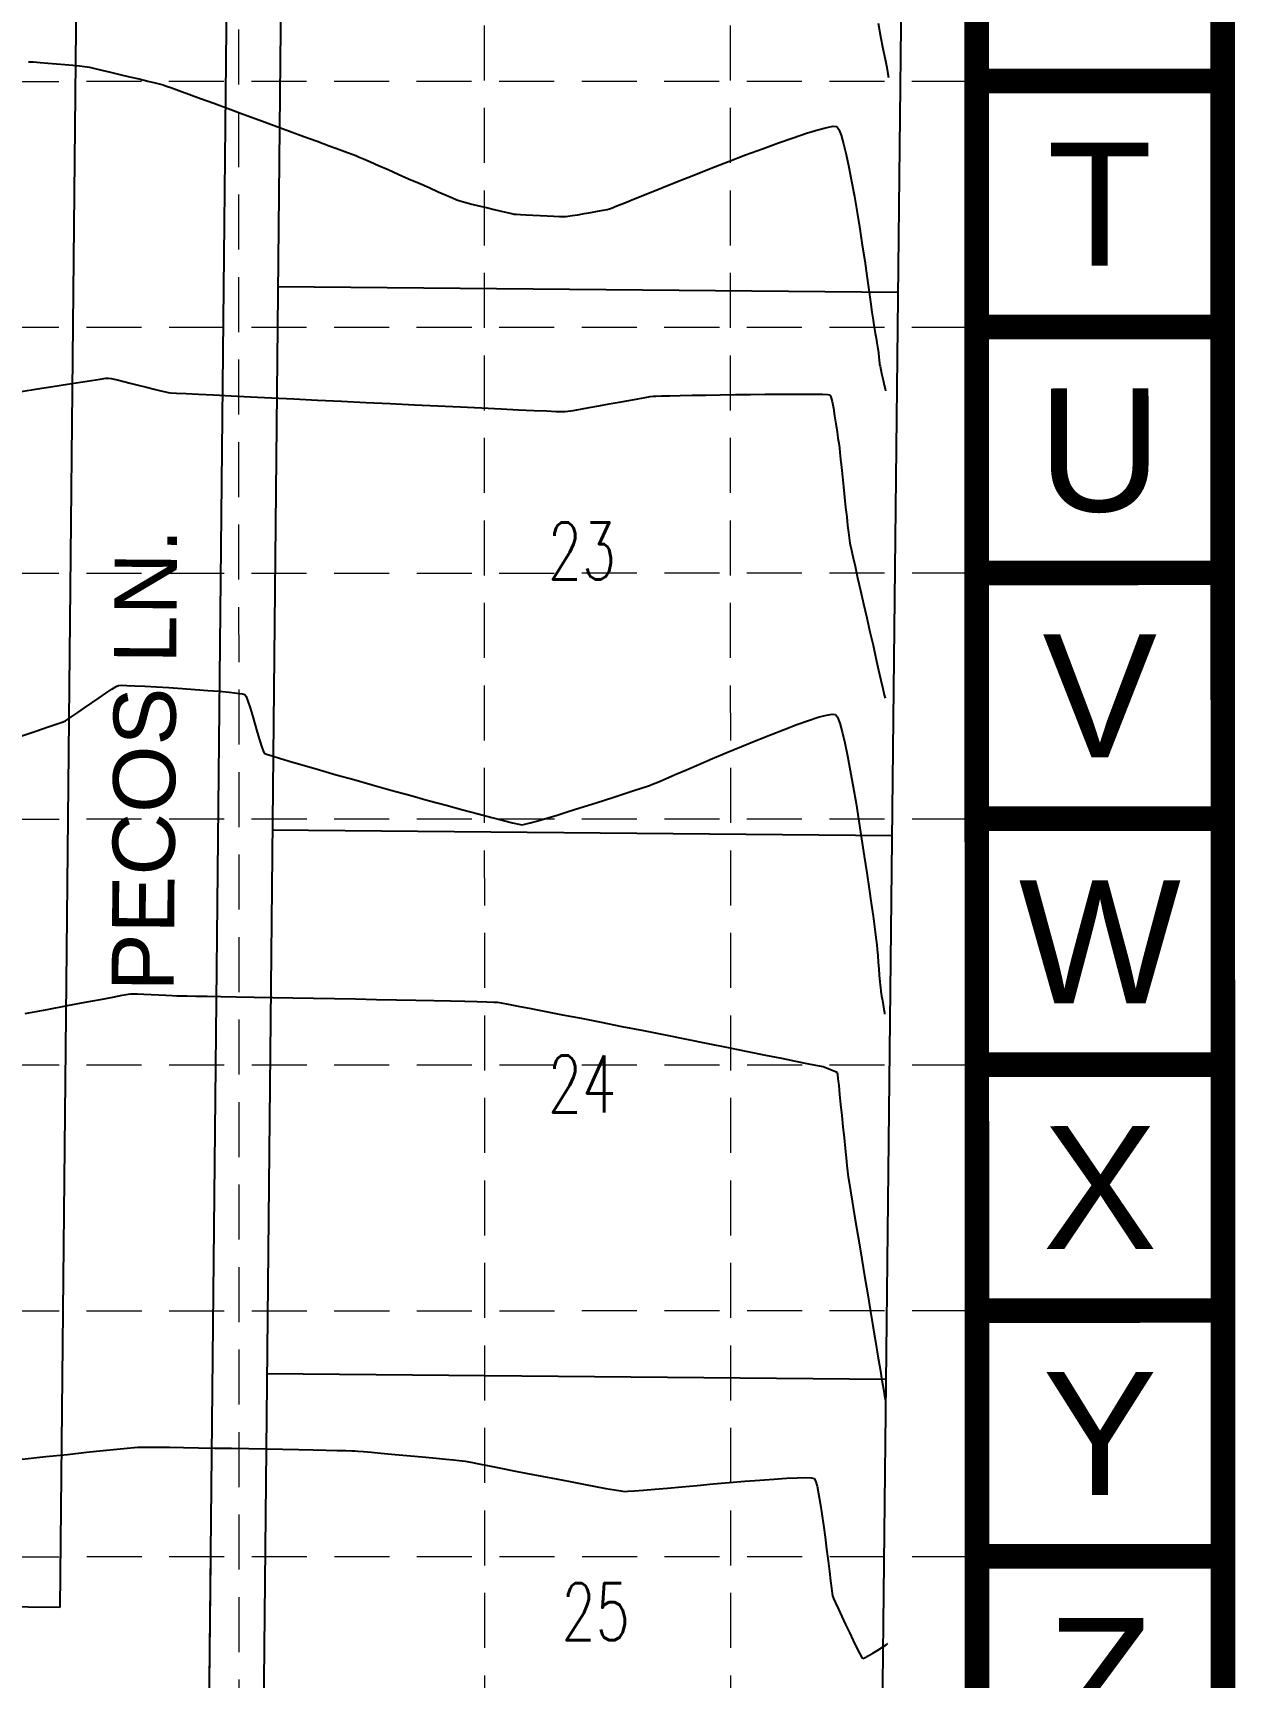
# Model space of a CAD drawing. Extents: x -500 to 2880, y -1767 to 500.
# Drawn here: x 2648 to 2880.3, y -1122.6 to -805 of the extents above; entities that cross this region are included whole.
import ezdxf
from ezdxf.enums import TextEntityAlignment as Align

# ---------------------------------------------------------------- set-up
doc = ezdxf.new("R2010")
doc.units = 0
doc.header["$LTSCALE"] = 25
doc.header["$MEASUREMENT"] = 0
doc.linetypes.add('DASHED', pattern=[0.75, 0.5, -0.25])
doc.linetypes.add('HIDDEN', pattern=[0.375, 0.25, -0.125])
for name, color, linetype in [('BASE', 7, 'CONTINUOUS'), ('CONT-MJR', 11, 'DASHED'), ('CONT-MNR', 9, 'HIDDEN'), ('GRID', 254, 'HIDDEN'), ('P-LOTS', 1, 'CONTINUOUS'), ('P-ROW', 2, 'CONTINUOUS'), ('PHASE2', 9, 'CONTINUOUS'), ('PHASE2TEXT', 9, 'CONTINUOUS'), ('STREET', 6, 'CONTINUOUS')]:
    doc.layers.add(name, color=color, linetype=linetype)
doc.styles.get("Standard").update_dxf_attribs({"font": 'ARIAL.TTF'})
doc.styles.add('TEXT100', font='simplex.shx', dxfattribs={"height": 8.8})

msp = doc.modelspace()

# ---------------------------------------------------------------- linework, layer by layer
at = {"layer": 'BASE', "color": 9}
msp.add_line((2829.99, 88.16), (2830.4, -1716.84), dxfattribs=at)
at = {"layer": 'BASE', "const_width": 4.75}
for points in [[(-162.09, -1765.02), (2877.91, -1764.33), (2877.48, 135.67), (-162.52, 134.98)], [(-114.6, -1717.51), (2830.4, -1716.84), (2829.99, 88.16), (-115.01, 87.49)]]:
    msp.add_lwpolyline(points, close=True, dxfattribs=at)
for points in [[(2877.7, -814.33), (2830.2, -814.34)], [(2877.71, -861.83), (2830.21, -861.84)], [(2877.72, -909.33), (2830.22, -909.34)], [(2877.73, -956.83), (2830.23, -956.84)], [(2877.74, -1004.33), (2830.24, -1004.34)], [(2877.75, -1051.83), (2830.25, -1051.84)], [(2877.76, -1099.33), (2830.26, -1099.34)]]:
    msp.add_lwpolyline(points, dxfattribs=at)
at = {"layer": 'CONT-MJR', "color": 35}
for p, q in [((2659.37, -934.44, 585), (2660.78, -933.46, 585)), ((2660.78, -933.46, 585), (2662.1, -932.57, 585)), ((2662.1, -932.57, 585), (2663.23, -931.82, 585)), ((2663.23, -931.82, 585), (2664.07, -931.29, 585)), ((2664.07, -931.29, 585), (2664.53, -931.06, 585)), ((2664.53, -931.06, 585), (2665.03, -931.04, 585)), ((2665.03, -931.04, 585), (2666.1, -931.06, 585)), ((2666.1, -931.06, 585), (2667.66, -931.13, 585)), ((2667.66, -931.13, 585), (2669.61, -931.23, 585)), ((2669.61, -931.23, 585), (2671.84, -931.35, 585)), ((2671.84, -931.35, 585), (2674.27, -931.5, 585)), ((2674.27, -931.5, 585), (2676.8, -931.67, 585)), ((2676.8, -931.67, 585), (2679.32, -931.85, 585)), ((2679.32, -931.85, 585), (2681.74, -932.03, 585)), ((2681.74, -932.03, 585), (2683.96, -932.21, 585)), ((2683.96, -932.21, 585), (2685.89, -932.39, 585)), ((2685.89, -932.39, 585), (2687.43, -932.55, 585)), ((2687.43, -932.55, 585), (2688.47, -932.7, 585)), ((2688.47, -932.7, 585), (2688.93, -932.81, 585)), ((2688.93, -932.81, 585), (2689.18, -933.24, 585)), ((2689.18, -933.24, 585), (2689.51, -934.13, 585)), ((2655.53, -937.1, 585), (2656.65, -936.33, 585)), ((2656.65, -936.33, 585), (2657.96, -935.42, 585)), ((2657.96, -935.42, 585), (2659.37, -934.44, 585)), ((2689.51, -934.13, 585), (2689.91, -935.38, 585)), ((2689.91, -935.38, 585), (2690.36, -936.87, 585)), ((2690.36, -936.87, 585), (2690.82, -938.47, 585)), ((2799.63, -937.23, 585), (2801.19, -936.81, 585)), ((2801.19, -936.81, 585), (2802.32, -936.62, 585)), ((2802.32, -936.62, 585), (2802.95, -936.69, 585)), ((2802.95, -936.69, 585), (2803.33, -937.21, 585)), ((2645.66, -940.86, 585), (2648.56, -939.89, 585)), ((2648.56, -939.89, 585), (2650.92, -939.09, 585)), ((2650.92, -939.09, 585), (2652.69, -938.48, 585)), ((2652.69, -938.48, 585), (2653.82, -938.09, 585)), ((2653.82, -938.09, 585), (2654.26, -937.94, 585)), ((2654.26, -937.94, 585), (2654.7, -937.66, 585)), ((2654.7, -937.66, 585), (2655.53, -937.1, 585)), ((2690.82, -938.47, 585), (2691.29, -940.08, 585)), ((2691.29, -940.08, 585), (2691.73, -941.57, 585)), ((2790.37, -940.59, 585), (2793.02, -939.56, 585)), ((2793.02, -939.56, 585), (2795.49, -938.63, 585)), ((2795.49, -938.63, 585), (2797.71, -937.84, 585)), ((2797.71, -937.84, 585), (2799.63, -937.23, 585)), ((2803.33, -937.21, 585), (2803.76, -938.35, 585)), ((2803.76, -938.35, 585), (2804.23, -940.02, 585)), ((2804.23, -940.02, 585), (2804.73, -942.16, 585)), ((2691.73, -941.57, 585), (2692.12, -942.83, 585)), ((2692.12, -942.83, 585), (2692.44, -943.74, 585)), ((2781.96, -944.04, 585), (2784.78, -942.86, 585)), ((2784.78, -942.86, 585), (2787.6, -941.7, 585)), ((2787.6, -941.7, 585), (2790.37, -940.59, 585)), ((2804.73, -942.16, 585), (2805.26, -944.69, 585)), ((2692.44, -943.74, 585), (2692.67, -944.18, 585)), ((2692.67, -944.18, 585), (2693.1, -944.35, 585)), ((2693.1, -944.35, 585), (2694.16, -944.7, 585)), ((2694.16, -944.7, 585), (2695.78, -945.2, 585)), ((2695.78, -945.2, 585), (2697.9, -945.83, 585)), ((2697.9, -945.83, 585), (2700.44, -946.57, 585)), ((2774.16, -947.36, 585), (2776.59, -946.32, 585)), ((2776.59, -946.32, 585), (2779.21, -945.2, 585)), ((2779.21, -945.2, 585), (2781.96, -944.04, 585)), ((2805.26, -944.69, 585), (2805.8, -947.54, 585)), ((2700.44, -946.57, 585), (2703.34, -947.41, 585)), ((2703.34, -947.41, 585), (2706.52, -948.32, 585)), ((2706.52, -948.32, 585), (2709.93, -949.28, 585)), ((2709.93, -949.28, 585), (2713.47, -950.28, 585)), ((2768.64, -949.74, 585), (2770.13, -949.1, 585)), ((2770.13, -949.1, 585), (2771.99, -948.3, 585)), ((2771.99, -948.3, 585), (2774.16, -947.36, 585)), ((2805.8, -947.54, 585), (2806.36, -950.64, 585)), ((2713.47, -950.28, 585), (2717.1, -951.29, 585)), ((2717.1, -951.29, 585), (2720.74, -952.3, 585)), ((2720.74, -952.3, 585), (2724.31, -953.29, 585)), ((2758.17, -953.3, 585), (2760.32, -952.61, 585)), ((2760.32, -952.61, 585), (2762.3, -951.97, 585)), ((2762.3, -951.97, 585), (2764.03, -951.4, 585)), ((2764.03, -951.4, 585), (2765.45, -950.94, 585)), ((2765.45, -950.94, 585), (2766.48, -950.59, 585)), ((2766.48, -950.59, 585), (2767.06, -950.4, 585)), ((2767.06, -950.4, 585), (2767.6, -950.18, 585)), ((2767.6, -950.18, 585), (2768.64, -949.74, 585)), ((2806.36, -950.64, 585), (2806.91, -953.91, 585)), ((2724.31, -953.29, 585), (2727.75, -954.23, 585)), ((2727.75, -954.23, 585), (2731, -955.11, 585)), ((2731, -955.11, 585), (2733.97, -955.91, 585)), ((2733.97, -955.91, 585), (2736.61, -956.6, 585)), ((2749.19, -956.13, 585), (2751.34, -955.46, 585)), ((2751.34, -955.46, 585), (2753.61, -954.75, 585)), ((2753.61, -954.75, 585), (2755.9, -954.02, 585)), ((2755.9, -954.02, 585), (2758.17, -953.3, 585)), ((2806.91, -953.91, 585), (2807.46, -957.28, 585)), ((2736.61, -956.6, 585), (2738.84, -957.18, 585)), ((2738.84, -957.18, 585), (2740.59, -957.61, 585)), ((2740.59, -957.61, 585), (2741.8, -957.88, 585)), ((2741.8, -957.88, 585), (2742.39, -957.98, 585)), ((2742.39, -957.98, 585), (2742.98, -957.88, 585)), ((2742.98, -957.88, 585), (2744.03, -957.63, 585)), ((2744.03, -957.63, 585), (2745.46, -957.23, 585)), ((2745.46, -957.23, 585), (2747.2, -956.73, 585)), ((2747.2, -956.73, 585), (2749.19, -956.13, 585)), ((2807.46, -957.28, 585), (2808, -960.69, 585)), ((2808, -960.69, 585), (2808.51, -964.05, 585)), ((2808.51, -964.05, 585), (2809, -967.29, 585)), ((2809, -967.29, 585), (2809.44, -970.35, 585)), ((2809.44, -970.35, 585), (2809.84, -973.15, 585)), ((2809.84, -973.15, 585), (2810.19, -975.62, 585)), ((2810.19, -975.62, 585), (2810.48, -977.68, 585)), ((2810.48, -977.68, 585), (2810.69, -979.26, 585)), ((2810.69, -979.26, 585), (2810.83, -980.3, 585)), ((2810.83, -980.3, 585), (2810.89, -980.71, 585)), ((2810.89, -980.71, 585), (2810.93, -981.16, 585)), ((2810.93, -981.16, 585), (2811.01, -982.06, 585)), ((2811.01, -982.06, 585), (2811.11, -983.24, 585)), ((2811.11, -983.24, 585), (2811.21, -984.56, 585)), ((2811.21, -984.56, 585), (2811.31, -985.86, 585)), ((2811.31, -985.86, 585), (2811.4, -986.99, 585)), ((2811.4, -986.99, 585), (2811.47, -987.8, 585)), ((2811.47, -987.8, 585), (2811.49, -988.14, 585)), ((2811.49, -988.14, 585), (2811.52, -988.4, 585)), ((2811.52, -988.4, 585), (2811.57, -988.91, 585)), ((2811.57, -988.91, 585), (2811.63, -989.49, 585)), ((2811.63, -989.49, 585), (2811.69, -990, 585)), ((2811.69, -990, 585), (2811.72, -990.26, 585)), ((2811.72, -990.26, 585), (2811.76, -990.53, 585)), ((2811.76, -990.53, 585), (2811.86, -991.13, 585)), ((2811.86, -991.13, 585), (2811.99, -991.92, 585)), ((2811.99, -991.92, 585), (2812.13, -992.8, 585)), ((2812.13, -992.8, 585), (2812.27, -993.61, 585)), ((2812.27, -993.61, 585), (2812.38, -994.25, 585)), ((2812.38, -994.25, 585), (2812.43, -994.57, 585))]:
    msp.add_line(p, q, dxfattribs=at)
at = {"layer": 'CONT-MNR', "color": 35}
for p, q in [((2811.17, -803.16, 588), (2811.66, -805.71, 588)), ((2811.66, -805.71, 588), (2812.11, -808.04, 588)), ((2812.11, -808.04, 588), (2812.51, -810.07, 588)), ((2647.12, -810.59, 587), (2648.08, -810.64, 587)), ((2648.08, -810.64, 587), (2649.37, -810.73, 587)), ((2649.37, -810.73, 587), (2650.9, -810.86, 587)), ((2650.9, -810.86, 587), (2652.53, -811, 587)), ((2652.53, -811, 587), (2654.17, -811.14, 587)), ((2654.17, -811.14, 587), (2655.69, -811.28, 587)), ((2655.69, -811.28, 587), (2656.99, -811.41, 587)), ((2656.99, -811.41, 587), (2657.94, -811.51, 587)), ((2657.94, -811.51, 587), (2658.44, -811.57, 587)), ((2658.44, -811.57, 587), (2658.94, -811.67, 587)), ((2658.94, -811.67, 587), (2659.93, -811.89, 587)), ((2659.93, -811.89, 587), (2661.31, -812.21, 587)), ((2661.31, -812.21, 587), (2662.96, -812.6, 587)), ((2662.96, -812.6, 587), (2664.79, -813.03, 587)), ((2664.79, -813.03, 587), (2666.67, -813.48, 587)), ((2812.51, -810.07, 588), (2812.83, -811.73, 588)), ((2812.83, -811.73, 588), (2813.06, -812.93, 588)), ((2813.06, -812.93, 588), (2813.2, -813.61, 588)), ((2666.67, -813.48, 587), (2668.51, -813.92, 587)), ((2668.51, -813.92, 587), (2670.18, -814.32, 587)), ((2670.18, -814.32, 587), (2671.59, -814.66, 587)), ((2671.59, -814.66, 587), (2672.62, -814.92, 587)), ((2672.62, -814.92, 587), (2673.16, -815.07, 587)), ((2673.16, -815.07, 587), (2673.62, -815.23, 587)), ((2673.62, -815.23, 587), (2674.65, -815.59, 587)), ((2674.65, -815.59, 587), (2676.16, -816.14, 587)), ((2676.16, -816.14, 587), (2678.09, -816.84, 587)), ((2678.09, -816.84, 587), (2680.37, -817.68, 587)), ((2680.37, -817.68, 587), (2682.93, -818.62, 587)), ((2682.93, -818.62, 587), (2685.7, -819.63, 587)), ((2685.7, -819.63, 587), (2688.62, -820.7, 587)), ((2688.62, -820.7, 587), (2691.61, -821.8, 587)), ((2691.61, -821.8, 587), (2694.6, -822.9, 587)), ((2694.6, -822.9, 587), (2697.53, -823.98, 587)), ((2697.53, -823.98, 587), (2700.32, -825.01, 587)), ((2700.32, -825.01, 587), (2702.9, -825.96, 587)), ((2791.92, -826.27, 587), (2794.78, -825.27, 587)), ((2794.78, -825.27, 587), (2797.33, -824.41, 587)), ((2797.33, -824.41, 587), (2799.52, -823.74, 587)), ((2799.52, -823.74, 587), (2801.27, -823.28, 587)), ((2801.27, -823.28, 587), (2802.52, -823.06, 587)), ((2802.52, -823.06, 587), (2803.19, -823.12, 587)), ((2803.19, -823.12, 587), (2803.59, -823.66, 587)), ((2803.59, -823.66, 587), (2804.04, -824.79, 587)), ((2804.04, -824.79, 587), (2804.51, -826.43, 587)), ((2702.9, -825.96, 587), (2705.22, -826.82, 587)), ((2705.22, -826.82, 587), (2707.19, -827.54, 587)), ((2707.19, -827.54, 587), (2708.74, -828.12, 587)), ((2708.74, -828.12, 587), (2709.82, -828.52, 587)), ((2709.82, -828.52, 587), (2710.34, -828.72, 587)), ((2710.34, -828.72, 587), (2710.87, -828.95, 587)), ((2710.87, -828.95, 587), (2711.83, -829.36, 587)), ((2782.27, -829.88, 587), (2785.6, -828.61, 587)), ((2785.6, -828.61, 587), (2788.84, -827.4, 587)), ((2788.84, -827.4, 587), (2791.92, -826.27, 587)), ((2804.51, -826.43, 587), (2805.01, -828.5, 587)), ((2805.01, -828.5, 587), (2805.53, -830.95, 587)), ((2711.83, -829.36, 587), (2713.15, -829.94, 587)), ((2713.15, -829.94, 587), (2714.75, -830.65, 587)), ((2714.75, -830.65, 587), (2716.57, -831.44, 587)), ((2716.57, -831.44, 587), (2718.52, -832.3, 587)), ((2775.61, -832.48, 587), (2778.92, -831.18, 587)), ((2778.92, -831.18, 587), (2782.27, -829.88, 587)), ((2805.53, -830.95, 587), (2806.06, -833.68, 587)), ((2718.52, -832.3, 587), (2720.54, -833.19, 587)), ((2720.54, -833.19, 587), (2722.54, -834.08, 587)), ((2722.54, -834.08, 587), (2724.47, -834.92, 587)), ((2724.47, -834.92, 587), (2726.23, -835.7, 587)), ((2766.7, -836.04, 587), (2769.43, -834.94, 587)), ((2769.43, -834.94, 587), (2772.43, -833.74, 587)), ((2772.43, -833.74, 587), (2775.61, -832.48, 587)), ((2806.06, -833.68, 587), (2806.59, -836.63, 587)), ((2726.23, -835.7, 587), (2727.76, -836.37, 587)), ((2727.76, -836.37, 587), (2728.99, -836.91, 587)), ((2728.99, -836.91, 587), (2729.84, -837.27, 587)), ((2729.84, -837.27, 587), (2730.24, -837.43, 587)), ((2730.24, -837.43, 587), (2730.69, -837.56, 587)), ((2730.69, -837.56, 587), (2731.55, -837.78, 587)), ((2731.55, -837.78, 587), (2732.72, -838.08, 587)), ((2732.72, -838.08, 587), (2734.1, -838.42, 587)), ((2734.1, -838.42, 587), (2735.57, -838.78, 587)), ((2759.7, -838.87, 587), (2760.72, -838.46, 587)), ((2760.72, -838.46, 587), (2762.27, -837.83, 587)), ((2762.27, -837.83, 587), (2764.28, -837.01, 587)), ((2764.28, -837.01, 587), (2766.7, -836.04, 587)), ((2806.59, -836.63, 587), (2807.11, -839.72, 587)), ((2735.57, -838.78, 587), (2737.05, -839.14, 587)), ((2737.05, -839.14, 587), (2738.42, -839.47, 587)), ((2738.42, -839.47, 587), (2739.58, -839.74, 587)), ((2739.58, -839.74, 587), (2740.44, -839.93, 587)), ((2740.44, -839.93, 587), (2740.88, -840.02, 587)), ((2740.88, -840.02, 587), (2741.3, -840.06, 587)), ((2741.3, -840.06, 587), (2742.12, -840.11, 587)), ((2742.12, -840.11, 587), (2743.22, -840.18, 587)), ((2743.22, -840.18, 587), (2744.52, -840.24, 587)), ((2744.52, -840.24, 587), (2745.91, -840.31, 587)), ((2745.91, -840.31, 587), (2747.3, -840.38, 587)), ((2747.3, -840.38, 587), (2748.59, -840.43, 587)), ((2748.59, -840.43, 587), (2749.68, -840.48, 587)), ((2749.68, -840.48, 587), (2750.47, -840.5, 587)), ((2750.47, -840.5, 587), (2750.87, -840.5, 587)), ((2750.87, -840.5, 587), (2751.29, -840.45, 587)), ((2751.29, -840.45, 587), (2752.1, -840.32, 587)), ((2752.1, -840.32, 587), (2753.18, -840.14, 587)), ((2753.18, -840.14, 587), (2754.43, -839.92, 587)), ((2754.43, -839.92, 587), (2755.74, -839.69, 587)), ((2755.74, -839.69, 587), (2756.99, -839.47, 587)), ((2756.99, -839.47, 587), (2758.07, -839.27, 587)), ((2758.07, -839.27, 587), (2758.87, -839.12, 587)), ((2758.87, -839.12, 587), (2759.29, -839.03, 587)), ((2759.29, -839.03, 587), (2759.7, -838.87, 587)), ((2807.11, -839.72, 587), (2807.62, -842.87, 587)), ((2807.62, -842.87, 587), (2808.11, -846.02, 587)), ((2808.11, -846.02, 587), (2808.58, -849.08, 587)), ((2808.58, -849.08, 587), (2809, -851.98, 587)), ((2809, -851.98, 587), (2809.39, -854.65, 587)), ((2809.39, -854.65, 587), (2809.72, -857, 587)), ((2809.72, -857, 587), (2809.99, -858.98, 587)), ((2809.99, -858.98, 587), (2810.2, -860.5, 587)), ((2810.2, -860.5, 587), (2810.33, -861.48, 587)), ((2810.33, -861.48, 587), (2810.39, -861.85, 587)), ((2810.39, -861.85, 587), (2810.46, -862.25, 587)), ((2810.46, -862.25, 587), (2810.6, -863.02, 587)), ((2810.6, -863.02, 587), (2810.77, -863.97, 587)), ((2810.77, -863.97, 587), (2810.94, -864.92, 587)), ((2810.94, -864.92, 587), (2811.08, -865.68, 587)), ((2811.08, -865.68, 587), (2811.14, -866.04, 587)), ((2811.14, -866.04, 587), (2811.17, -866.32, 587)), ((2811.17, -866.32, 587), (2811.23, -866.87, 587)), ((2811.23, -866.87, 587), (2811.31, -867.57, 587)), ((2811.31, -867.57, 587), (2811.38, -868.26, 587)), ((2811.38, -868.26, 587), (2811.44, -868.81, 587)), ((2811.44, -868.81, 587), (2811.47, -869.09, 587)), ((2811.47, -869.09, 587), (2811.54, -869.42, 587)), ((2811.54, -869.42, 587), (2811.7, -870.13, 587)), ((2811.7, -870.13, 587), (2811.92, -871.07, 587)), ((2648.87, -873.79, 586), (2651.87, -873.31, 586)), ((2651.87, -873.31, 586), (2654.67, -872.86, 586)), ((2654.67, -872.86, 586), (2657.18, -872.47, 586)), ((2657.18, -872.47, 586), (2659.31, -872.14, 586)), ((2659.31, -872.14, 586), (2660.98, -871.9, 586)), ((2660.98, -871.9, 586), (2662.1, -871.74, 586)), ((2662.1, -871.74, 586), (2662.59, -871.69, 586)), ((2662.59, -871.69, 586), (2663.08, -871.77, 586)), ((2663.08, -871.77, 586), (2664.01, -871.98, 586)), ((2664.01, -871.98, 586), (2665.28, -872.29, 586)), ((2665.28, -872.29, 586), (2666.76, -872.66, 586)), ((2666.76, -872.66, 586), (2668.35, -873.06, 586)), ((2668.35, -873.06, 586), (2669.94, -873.47, 586)), ((2669.94, -873.47, 586), (2671.42, -873.85, 586)), ((2811.92, -871.07, 587), (2812.15, -872.09, 587)), ((2812.15, -872.09, 587), (2812.37, -873.05, 587)), ((2812.37, -873.05, 587), (2812.53, -873.79, 587)), ((2645.74, -874.31, 586), (2648.87, -873.79, 586)), ((2671.42, -873.85, 586), (2672.68, -874.16, 586)), ((2672.68, -874.16, 586), (2673.61, -874.39, 586)), ((2673.61, -874.39, 586), (2674.1, -874.5, 586)), ((2674.1, -874.5, 586), (2674.58, -874.53, 586)), ((2674.58, -874.53, 586), (2675.75, -874.6, 586)), ((2675.75, -874.6, 586), (2677.57, -874.69, 586)), ((2677.57, -874.69, 586), (2679.97, -874.82, 586)), ((2679.97, -874.82, 586), (2682.88, -874.96, 586)), ((2682.88, -874.96, 586), (2686.25, -875.13, 586)), ((2686.25, -875.13, 586), (2689.99, -875.32, 586)), ((2689.99, -875.32, 586), (2694.06, -875.52, 586)), ((2694.06, -875.52, 586), (2698.39, -875.74, 586)), ((2698.39, -875.74, 586), (2702.91, -875.96, 586)), ((2702.91, -875.96, 586), (2707.56, -876.18, 586)), ((2707.56, -876.18, 586), (2712.28, -876.41, 586)), ((2712.28, -876.41, 586), (2717, -876.64, 586)), ((2717, -876.64, 586), (2721.65, -876.87, 586)), ((2759.24, -876.71, 586), (2761.2, -876.35, 586)), ((2761.2, -876.35, 586), (2763.08, -876.01, 586)), ((2763.08, -876.01, 586), (2764.76, -875.7, 586)), ((2764.76, -875.7, 586), (2766.17, -875.46, 586)), ((2766.17, -875.46, 586), (2767.19, -875.28, 586)), ((2767.19, -875.28, 586), (2767.74, -875.2, 586)), ((2767.74, -875.2, 586), (2768.26, -875.18, 586)), ((2768.26, -875.18, 586), (2769.35, -875.15, 586)), ((2769.35, -875.15, 586), (2770.93, -875.11, 586)), ((2770.93, -875.11, 586), (2772.93, -875.07, 586)), ((2772.93, -875.07, 586), (2775.27, -875.02, 586)), ((2775.27, -875.02, 586), (2777.88, -874.98, 586)), ((2777.88, -874.98, 586), (2780.67, -874.93, 586)), ((2780.67, -874.93, 586), (2783.57, -874.89, 586)), ((2783.57, -874.89, 586), (2786.51, -874.85, 586)), ((2786.51, -874.85, 586), (2789.4, -874.82, 586)), ((2789.4, -874.82, 586), (2792.16, -874.79, 586)), ((2792.16, -874.79, 586), (2794.73, -874.78, 586)), ((2794.73, -874.78, 586), (2797.02, -874.78, 586)), ((2797.02, -874.78, 586), (2798.96, -874.79, 586)), ((2798.96, -874.79, 586), (2800.46, -874.82, 586)), ((2800.46, -874.82, 586), (2801.45, -874.86, 586)), ((2801.45, -874.86, 586), (2801.86, -874.93, 586)), ((2801.86, -874.93, 586), (2802.06, -875.35, 586)), ((2802.06, -875.35, 586), (2802.28, -876.26, 586)), ((2802.28, -876.26, 586), (2802.53, -877.52, 586)), ((2812.53, -873.79, 587), (2812.62, -874.17, 587)), ((2721.65, -876.87, 586), (2726.18, -877.08, 586)), ((2726.18, -877.08, 586), (2730.52, -877.29, 586)), ((2730.52, -877.29, 586), (2734.61, -877.48, 586)), ((2734.61, -877.48, 586), (2738.38, -877.66, 586)), ((2738.38, -877.66, 586), (2741.77, -877.82, 586)), ((2741.77, -877.82, 586), (2744.71, -877.95, 586)), ((2744.71, -877.95, 586), (2747.14, -878.06, 586)), ((2747.14, -878.06, 586), (2748.99, -878.14, 586)), ((2748.99, -878.14, 586), (2750.21, -878.18, 586)), ((2750.21, -878.18, 586), (2750.73, -878.19, 586)), ((2750.73, -878.19, 586), (2751.28, -878.12, 586)), ((2751.28, -878.12, 586), (2752.31, -877.95, 586)), ((2752.31, -877.95, 586), (2753.71, -877.71, 586)), ((2753.71, -877.71, 586), (2755.39, -877.41, 586)), ((2755.39, -877.41, 586), (2757.27, -877.07, 586)), ((2757.27, -877.07, 586), (2759.24, -876.71, 586)), ((2802.53, -877.52, 586), (2802.78, -878.98, 586)), ((2802.78, -878.98, 586), (2803.03, -880.52, 586)), ((2803.03, -880.52, 586), (2803.25, -882.01, 586)), ((2803.25, -882.01, 586), (2803.43, -883.3, 586)), ((2803.43, -883.3, 586), (2803.57, -884.26, 586)), ((2803.57, -884.26, 586), (2803.64, -884.75, 586)), ((2803.64, -884.75, 586), (2803.69, -885.17, 586)), ((2803.69, -885.17, 586), (2803.78, -886.07, 586)), ((2803.78, -886.07, 586), (2803.92, -887.35, 586)), ((2803.92, -887.35, 586), (2804.09, -888.95, 586)), ((2804.09, -888.95, 586), (2804.28, -890.76, 586)), ((2804.28, -890.76, 586), (2804.49, -892.71, 586)), ((2804.49, -892.71, 586), (2804.7, -894.72, 586)), ((2804.7, -894.72, 586), (2804.91, -896.69, 586)), ((2804.91, -896.69, 586), (2805.11, -898.54, 586)), ((2805.11, -898.54, 586), (2805.29, -900.2, 586)), ((2805.29, -900.2, 586), (2805.44, -901.56, 586)), ((2805.44, -901.56, 586), (2805.56, -902.55, 586)), ((2805.56, -902.55, 586), (2805.63, -903.09, 586)), ((2805.63, -903.09, 586), (2805.74, -903.61, 586)), ((2805.74, -903.61, 586), (2805.97, -904.66, 586)), ((2805.97, -904.66, 586), (2806.3, -906.18, 586)), ((2806.3, -906.18, 586), (2806.73, -908.07, 586)), ((2806.73, -908.07, 586), (2807.22, -910.28, 586)), ((2807.22, -910.28, 586), (2807.78, -912.72, 586)), ((2807.78, -912.72, 586), (2808.37, -915.32, 586)), ((2808.37, -915.32, 586), (2808.98, -918.01, 586)), ((2808.98, -918.01, 586), (2809.59, -920.7, 586)), ((2809.59, -920.7, 586), (2810.19, -923.33, 586)), ((2810.19, -923.33, 586), (2810.75, -925.82, 586)), ((2810.75, -925.82, 586), (2811.27, -928.1, 586)), ((2811.27, -928.1, 586), (2811.73, -930.08, 586)), ((2811.73, -930.08, 586), (2812.09, -931.7, 586)), ((2812.09, -931.7, 586), (2812.36, -932.88, 586)), ((2812.36, -932.88, 586), (2812.51, -933.54, 586)), ((2663.44, -991.27, 584), (2665.24, -990.94, 584)), ((2665.24, -990.94, 584), (2666.38, -990.73, 584)), ((2666.38, -990.73, 584), (2666.81, -990.65, 584)), ((2666.81, -990.65, 584), (2667.28, -990.65, 584)), ((2667.28, -990.65, 584), (2668.19, -990.68, 584)), ((2668.19, -990.68, 584), (2669.41, -990.73, 584)), ((2669.41, -990.73, 584), (2670.81, -990.79, 584)), ((2670.81, -990.79, 584), (2672.28, -990.85, 584)), ((2672.28, -990.85, 584), (2673.68, -990.92, 584)), ((2673.68, -990.92, 584), (2674.9, -990.97, 584)), ((2674.9, -990.97, 584), (2675.81, -991.02, 584)), ((2646.49, -994.47, 584), (2650.77, -993.66, 584)), ((2650.77, -993.66, 584), (2654.66, -992.93, 584)), ((2654.66, -992.93, 584), (2658.1, -992.28, 584)), ((2658.1, -992.28, 584), (2661.05, -991.72, 584)), ((2661.05, -991.72, 584), (2663.44, -991.27, 584)), ((2675.81, -991.02, 584), (2676.28, -991.04, 584)), ((2676.28, -991.04, 584), (2676.71, -991.04, 584)), ((2676.71, -991.04, 584), (2677.79, -991.06, 584)), ((2677.79, -991.06, 584), (2679.46, -991.09, 584)), ((2679.46, -991.09, 584), (2681.64, -991.13, 584)), ((2681.64, -991.13, 584), (2684.29, -991.17, 584)), ((2684.29, -991.17, 584), (2687.33, -991.23, 584)), ((2687.33, -991.23, 584), (2690.7, -991.29, 584)), ((2690.7, -991.29, 584), (2694.34, -991.35, 584)), ((2694.34, -991.35, 584), (2698.18, -991.42, 584)), ((2698.18, -991.42, 584), (2702.16, -991.49, 584)), ((2702.16, -991.49, 584), (2706.22, -991.56, 584)), ((2706.22, -991.56, 584), (2710.29, -991.64, 584)), ((2710.29, -991.64, 584), (2714.31, -991.72, 584)), ((2714.31, -991.72, 584), (2718.21, -991.79, 584)), ((2718.21, -991.79, 584), (2721.93, -991.87, 584)), ((2721.93, -991.87, 584), (2725.42, -991.94, 584)), ((2725.42, -991.94, 584), (2728.6, -992.01, 584)), ((2728.6, -992.01, 584), (2731.4, -992.08, 584)), ((2731.4, -992.08, 584), (2733.78, -992.14, 584)), ((2733.78, -992.14, 584), (2735.66, -992.2, 584)), ((2735.66, -992.2, 584), (2736.98, -992.25, 584)), ((2736.98, -992.25, 584), (2737.67, -992.29, 584)), ((2737.67, -992.29, 584), (2738.38, -992.4, 584)), ((2738.38, -992.4, 584), (2739.73, -992.65, 584)), ((2739.73, -992.65, 584), (2741.66, -993.01, 584)), ((2741.66, -993.01, 584), (2744.11, -993.48, 584)), ((2744.11, -993.48, 584), (2747, -994.04, 584)), ((2747, -994.04, 584), (2750.27, -994.68, 584)), ((2750.27, -994.68, 584), (2753.86, -995.38, 584)), ((2753.86, -995.38, 584), (2757.7, -996.14, 584)), ((2757.7, -996.14, 584), (2761.72, -996.94, 584)), ((2761.72, -996.94, 584), (2765.85, -997.76, 584)), ((2765.85, -997.76, 584), (2770.04, -998.59, 584)), ((2770.04, -998.59, 584), (2774.21, -999.42, 584)), ((2774.21, -999.42, 584), (2778.3, -1000.24, 584)), ((2778.3, -1000.24, 584), (2782.25, -1001.03, 584)), ((2782.25, -1001.03, 584), (2785.98, -1001.78, 584)), ((2785.98, -1001.78, 584), (2789.43, -1002.47, 584)), ((2789.43, -1002.47, 584), (2792.53, -1003.09, 584)), ((2792.53, -1003.09, 584), (2795.23, -1003.63, 584)), ((2795.23, -1003.63, 584), (2797.44, -1004.08, 584)), ((2797.44, -1004.08, 584), (2799.11, -1004.42, 584)), ((2799.11, -1004.42, 584), (2800.17, -1004.63, 584)), ((2800.17, -1004.63, 584), (2800.56, -1004.71, 584)), ((2800.56, -1004.71, 584), (2800.9, -1004.83, 584)), ((2800.9, -1004.83, 584), (2801.56, -1005.08, 584)), ((2801.56, -1005.08, 584), (2802.31, -1005.38, 584)), ((2802.31, -1005.38, 584), (2802.95, -1005.66, 584)), ((2802.95, -1005.66, 584), (2803.25, -1005.83, 584)), ((2803.25, -1005.83, 584), (2803.31, -1006.17, 584)), ((2803.31, -1006.17, 584), (2803.41, -1007.06, 584)), ((2803.41, -1007.06, 584), (2803.56, -1008.39, 584)), ((2803.56, -1008.39, 584), (2803.74, -1010.08, 584)), ((2803.74, -1010.08, 584), (2803.94, -1012.03, 584)), ((2803.94, -1012.03, 584), (2804.15, -1014.15, 584)), ((2804.15, -1014.15, 584), (2804.38, -1016.33, 584)), ((2804.38, -1016.33, 584), (2804.59, -1018.49, 584)), ((2804.59, -1018.49, 584), (2804.8, -1020.52, 584)), ((2804.8, -1020.52, 584), (2804.98, -1022.33, 584)), ((2804.98, -1022.33, 584), (2805.14, -1023.83, 584)), ((2805.14, -1023.83, 584), (2805.25, -1024.92, 584)), ((2805.25, -1024.92, 584), (2805.32, -1025.51, 584)), ((2805.32, -1025.51, 584), (2805.4, -1026.02, 584)), ((2805.4, -1026.02, 584), (2805.58, -1027.11, 584)), ((2805.58, -1027.11, 584), (2805.84, -1028.69, 584)), ((2805.84, -1028.69, 584), (2806.17, -1030.72, 584)), ((2806.17, -1030.72, 584), (2806.56, -1033.12, 584)), ((2806.56, -1033.12, 584), (2807.01, -1035.82, 584)), ((2807.01, -1035.82, 584), (2807.5, -1038.77, 584)), ((2807.5, -1038.77, 584), (2808.02, -1041.89, 584)), ((2808.02, -1041.89, 584), (2808.56, -1045.12, 584)), ((2808.56, -1045.12, 584), (2809.1, -1048.4, 584)), ((2809.1, -1048.4, 584), (2809.64, -1051.65, 584)), ((2809.64, -1051.65, 584), (2810.17, -1054.82, 584)), ((2810.17, -1054.82, 584), (2810.67, -1057.83, 584)), ((2810.67, -1057.83, 584), (2811.13, -1060.63, 584)), ((2811.13, -1060.63, 584), (2811.55, -1063.14, 584)), ((2811.55, -1063.14, 584), (2811.91, -1065.29, 584)), ((2811.91, -1065.29, 584), (2812.2, -1067.04, 584)), ((2812.2, -1067.04, 584), (2812.41, -1068.29, 584)), ((2812.41, -1068.29, 584), (2812.53, -1069.01, 584)), ((2650.5, -1080.06, 583), (2654.66, -1079.62, 583)), ((2654.66, -1079.62, 583), (2658.37, -1079.22, 583)), ((2658.37, -1079.22, 583), (2661.56, -1078.88, 583)), ((2661.56, -1078.88, 583), (2664.19, -1078.61, 583)), ((2664.19, -1078.61, 583), (2666.21, -1078.4, 583)), ((2666.21, -1078.4, 583), (2667.57, -1078.27, 583)), ((2667.57, -1078.27, 583), (2668.21, -1078.21, 583)), ((2668.21, -1078.21, 583), (2668.97, -1078.2, 583)), ((2668.97, -1078.2, 583), (2670.31, -1078.21, 583)), ((2670.31, -1078.21, 583), (2672.15, -1078.22, 583)), ((2672.15, -1078.22, 583), (2674.42, -1078.25, 583)), ((2674.42, -1078.25, 583), (2677.05, -1078.29, 583)), ((2677.05, -1078.29, 583), (2679.96, -1078.33, 583)), ((2679.96, -1078.33, 583), (2683.08, -1078.39, 583)), ((2683.08, -1078.39, 583), (2686.34, -1078.44, 583)), ((2686.34, -1078.44, 583), (2689.66, -1078.5, 583)), ((2689.66, -1078.5, 583), (2692.97, -1078.57, 583)), ((2692.97, -1078.57, 583), (2696.19, -1078.63, 583)), ((2696.19, -1078.63, 583), (2699.26, -1078.69, 583)), ((2699.26, -1078.69, 583), (2702.09, -1078.75, 583)), ((2702.09, -1078.75, 583), (2704.61, -1078.81, 583)), ((2704.61, -1078.81, 583), (2706.75, -1078.85, 583)), ((2706.75, -1078.85, 583), (2708.44, -1078.89, 583)), ((2708.44, -1078.89, 583), (2709.6, -1078.92, 583)), ((2709.6, -1078.92, 583), (2710.15, -1078.94, 583)), ((2710.15, -1078.94, 583), (2710.75, -1078.99, 583)), ((2710.75, -1078.99, 583), (2711.85, -1079.08, 583)), ((2711.85, -1079.08, 583), (2713.36, -1079.21, 583)), ((2713.36, -1079.21, 583), (2715.18, -1079.37, 583)), ((2715.18, -1079.37, 583), (2717.23, -1079.55, 583)), ((2717.23, -1079.55, 583), (2719.41, -1079.75, 583)), ((2719.41, -1079.75, 583), (2721.64, -1079.95, 583)), ((2645.94, -1080.56, 583), (2650.5, -1080.06, 583)), ((2721.64, -1079.95, 583), (2723.83, -1080.15, 583)), ((2723.83, -1080.15, 583), (2725.88, -1080.34, 583)), ((2725.88, -1080.34, 583), (2727.7, -1080.52, 583)), ((2727.7, -1080.52, 583), (2729.2, -1080.66, 583)), ((2729.2, -1080.66, 583), (2730.3, -1080.78, 583)), ((2730.3, -1080.78, 583), (2730.9, -1080.84, 583)), ((2730.9, -1080.84, 583), (2731.45, -1080.94, 583)), ((2731.45, -1080.94, 583), (2732.55, -1081.15, 583)), ((2732.55, -1081.15, 583), (2734.11, -1081.45, 583)), ((2734.11, -1081.45, 583), (2736.07, -1081.83, 583)), ((2736.07, -1081.83, 583), (2738.34, -1082.28, 583)), ((2738.34, -1082.28, 583), (2740.84, -1082.77, 583)), ((2740.84, -1082.77, 583), (2743.51, -1083.29, 583)), ((2743.51, -1083.29, 583), (2746.26, -1083.83, 583)), ((2746.26, -1083.83, 583), (2749.02, -1084.37, 583)), ((2749.02, -1084.37, 583), (2751.72, -1084.89, 583)), ((2751.72, -1084.89, 583), (2754.27, -1085.38, 583)), ((2754.27, -1085.38, 583), (2756.6, -1085.82, 583)), ((2756.6, -1085.82, 583), (2758.63, -1086.19, 583)), ((2758.63, -1086.19, 583), (2760.29, -1086.49, 583)), ((2768.04, -1086.35, 583), (2770.54, -1086.12, 583)), ((2770.54, -1086.12, 583), (2773.3, -1085.87, 583)), ((2773.3, -1085.87, 583), (2776.25, -1085.61, 583)), ((2776.25, -1085.61, 583), (2779.3, -1085.33, 583)), ((2779.3, -1085.33, 583), (2782.39, -1085.06, 583)), ((2782.39, -1085.06, 583), (2785.42, -1084.81, 583)), ((2785.42, -1084.81, 583), (2788.33, -1084.58, 583)), ((2788.33, -1084.58, 583), (2791.03, -1084.38, 583)), ((2791.03, -1084.38, 583), (2793.46, -1084.22, 583)), ((2793.46, -1084.22, 583), (2795.53, -1084.12, 583)), ((2795.53, -1084.12, 583), (2797.16, -1084.09, 583)), ((2797.16, -1084.09, 583), (2798.28, -1084.13, 583)), ((2798.28, -1084.13, 583), (2798.82, -1084.25, 583)), ((2798.82, -1084.25, 583), (2799.08, -1084.75, 583)), ((2799.08, -1084.75, 583), (2799.38, -1085.76, 583)), ((2799.38, -1085.76, 583), (2799.68, -1087.22, 583)), ((2760.29, -1086.49, 583), (2761.5, -1086.68, 583)), ((2761.5, -1086.68, 583), (2762.19, -1086.77, 583)), ((2762.19, -1086.77, 583), (2762.87, -1086.75, 583)), ((2762.87, -1086.75, 583), (2764.13, -1086.67, 583)), ((2764.13, -1086.67, 583), (2765.87, -1086.53, 583)), ((2765.87, -1086.53, 583), (2768.04, -1086.35, 583)), ((2799.68, -1087.22, 583), (2800, -1089.02, 583)), ((2800, -1089.02, 583), (2800.32, -1091.08, 583)), ((2800.32, -1091.08, 583), (2800.63, -1093.32, 583)), ((2800.63, -1093.32, 583), (2800.94, -1095.64, 583)), ((2800.94, -1095.64, 583), (2801.24, -1097.96, 583)), ((2801.24, -1097.96, 583), (2801.51, -1100.19, 583)), ((2801.51, -1100.19, 583), (2801.76, -1102.25, 583)), ((2801.76, -1102.25, 583), (2801.98, -1104.04, 583)), ((2801.98, -1104.04, 583), (2802.16, -1105.48, 583)), ((2802.16, -1105.48, 583), (2802.29, -1106.48, 583)), ((2802.29, -1106.48, 583), (2802.37, -1106.96, 583)), ((2802.37, -1106.96, 583), (2802.56, -1107.43, 583)), ((2802.56, -1107.43, 583), (2802.95, -1108.31, 583)), ((2802.95, -1108.31, 583), (2803.5, -1109.51, 583)), ((2803.5, -1109.51, 583), (2804.15, -1110.94, 583)), ((2804.15, -1110.94, 583), (2804.88, -1112.48, 583)), ((2804.88, -1112.48, 583), (2805.63, -1114.06, 583)), ((2805.63, -1114.06, 583), (2806.36, -1115.57, 583)), ((2806.36, -1115.57, 583), (2807.03, -1116.92, 583)), ((2807.03, -1116.92, 583), (2807.59, -1118.01, 583)), ((2807.59, -1118.01, 583), (2807.99, -1118.75, 583)), ((2809.27, -1118.55, 583), (2810.16, -1118.01, 583)), ((2810.16, -1118.01, 583), (2811.12, -1117.41, 583)), ((2811.12, -1117.41, 583), (2812.01, -1116.84, 583)), ((2812.01, -1116.84, 583), (2812.7, -1116.39, 583)), ((2812.7, -1116.39, 583), (2813.05, -1116.17, 583)), ((2807.99, -1118.75, 583), (2808.2, -1119.04, 583)), ((2808.2, -1119.04, 583), (2808.57, -1118.92, 583)), ((2808.57, -1118.92, 583), (2809.27, -1118.55, 583))]:
    msp.add_line(p, q, dxfattribs=at)
at = {"layer": 'GRID', "color": 252, "linetype": 'HIDDEN', "lineweight": 0, "ltscale": 1.7}
for p, q in [((2687.49, 88.13), (2687.87, -1574.58)), ((2734.91, 88.92), (2735.29, -1574.57)), ((2782.41, 88.93), (2782.79, -1574.56)), ((-114.8, -815.01), (2830.2, -814.34)), ((-114.79, -862.51), (2830.21, -861.84)), ((-114.78, -910.01), (2830.22, -909.34)), ((-114.77, -957.51), (2830.23, -956.84)), ((-114.76, -1005.01), (2830.24, -1004.34)), ((-114.75, -1052.51), (2830.25, -1051.84)), ((-114.74, -1100.01), (2830.26, -1099.34))]:
    msp.add_line(p, q, dxfattribs=at)
at = {"layer": 'P-LOTS', "color": 9}
for p, q in [((2820.33, -374.13), (2810.37, -1275.12)), ((2815.01, -855.15), (2695.29, -854.07)), ((2813.85, -960.14), (2694.22, -959.06)), ((2812.69, -1065.13), (2693.15, -1064.06))]:
    msp.add_line(p, q, dxfattribs=at)
at = {"layer": 'P-ROW', "color": 7}
msp.add_line((2697.91, -596.74), (2691.02, -1274.04), dxfattribs=at)
at = {"layer": 'PHASE2', "color": 9}
for p, q in [((2658.41, -596.34), (2653.19, -1109.2)), ((2687.41, -596.63), (2680.52, -1273.8)), ((2682.29, -1099.96), (2680.52, -1273.8)), ((2653.19, -1109.2), (2461.39, -1107.47))]:
    msp.add_line(p, q, dxfattribs=at)

# ---------------------------------------------------------------- texts
at = {"layer": 'BASE'}
for s, p in [('T', (2853.95, -838.09)), ('U', (2853.96, -885.59)), ('V', (2853.98, -933.09)), ('W', (2853.99, -980.59)), ('X', (2854, -1028.09)), ('Y', (2854.01, -1075.59)), ('Z', (2854.02, -1123.09))]:
    msp.add_text(s, height=23.75, rotation=0.0129, dxfattribs=at).set_placement(p, align=Align.MIDDLE_CENTER)
at = {"layer": 'PHASE2TEXT', "color": 9, "style": 'TEXT100', "width": 0.7}
for s, p in [('23', (2747.39, -910.59)), ('24', (2747.39, -1013.55)), ('25', (2750.04, -1115.52))]:
    msp.add_text(s, height=11, dxfattribs=at).set_placement(p)
at = {"layer": 'STREET', "color": 9}
msp.add_text('PECOS LN.', height=12, rotation=89.5776, dxfattribs=at).set_placement((2675.51, -945.51), align=Align.CENTER)

doc.saveas('drawing.dxf')
